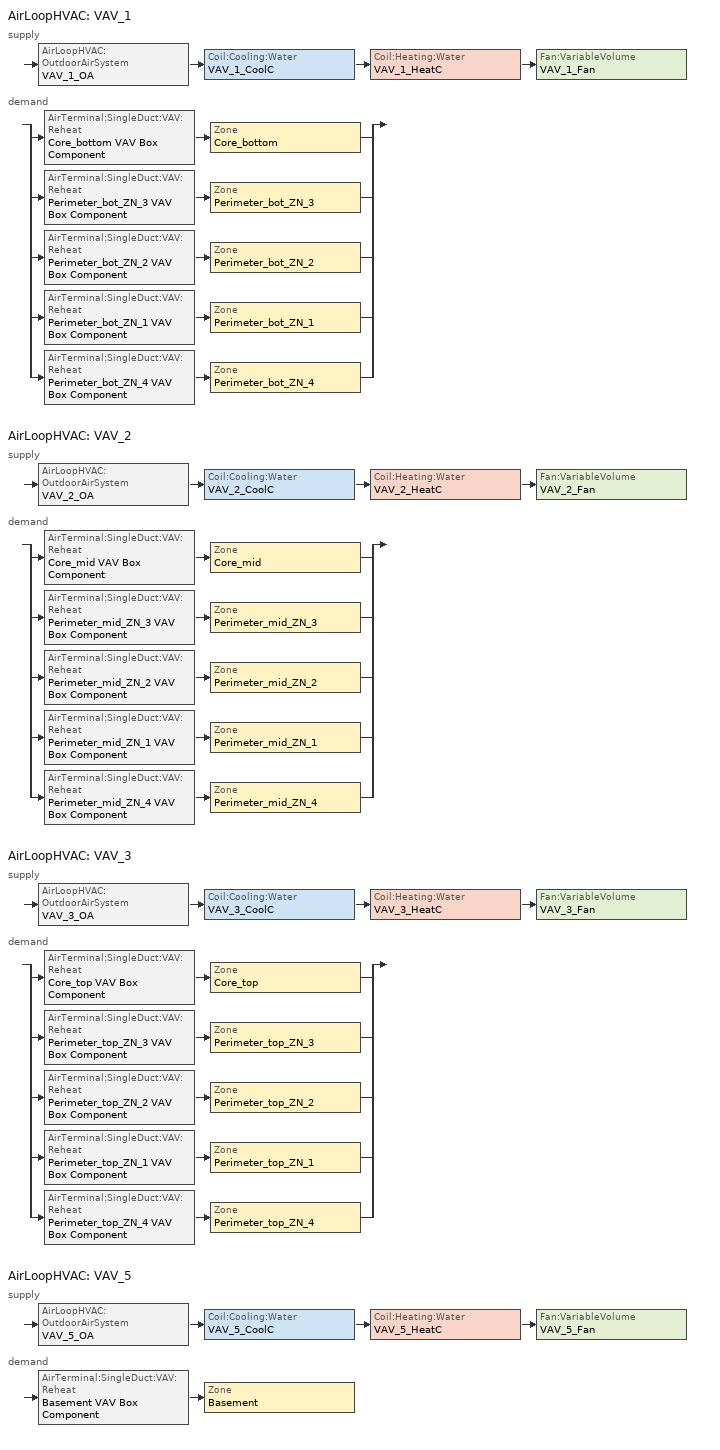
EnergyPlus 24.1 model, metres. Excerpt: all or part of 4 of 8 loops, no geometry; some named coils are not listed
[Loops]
AirLoopHVAC 'VAV_1'
 supply: AirLoopHVAC:OutdoorAirSystem 'VAV_1_OA' > Coil:Cooling:Water 'VAV_1_CoolC' > Coil:Heating:Water 'VAV_1_HeatC' > Fan:VariableVolume 'VAV_1_Fan'
 demand: split
  | AirTerminal:SingleDuct:VAV:Reheat 'Core_bottom VAV Box Component' > Zone 'Core_bottom'
  | AirTerminal:SingleDuct:VAV:Reheat 'Perimeter_bot_ZN_3 VAV Box Component' > Zone 'Perimeter_bot_ZN_3'
  | AirTerminal:SingleDuct:VAV:Reheat 'Perimeter_bot_ZN_2 VAV Box Component' > Zone 'Perimeter_bot_ZN_2'
  | AirTerminal:SingleDuct:VAV:Reheat 'Perimeter_bot_ZN_1 VAV Box Component' > Zone 'Perimeter_bot_ZN_1'
  | AirTerminal:SingleDuct:VAV:Reheat 'Perimeter_bot_ZN_4 VAV Box Component' > Zone 'Perimeter_bot_ZN_4'
AirLoopHVAC 'VAV_2'
 supply: AirLoopHVAC:OutdoorAirSystem 'VAV_2_OA' > Coil:Cooling:Water 'VAV_2_CoolC' > Coil:Heating:Water 'VAV_2_HeatC' > Fan:VariableVolume 'VAV_2_Fan'
 demand: split
  | AirTerminal:SingleDuct:VAV:Reheat 'Core_mid VAV Box Component' > Zone 'Core_mid'
  | AirTerminal:SingleDuct:VAV:Reheat 'Perimeter_mid_ZN_3 VAV Box Component' > Zone 'Perimeter_mid_ZN_3'
  | AirTerminal:SingleDuct:VAV:Reheat 'Perimeter_mid_ZN_2 VAV Box Component' > Zone 'Perimeter_mid_ZN_2'
  | AirTerminal:SingleDuct:VAV:Reheat 'Perimeter_mid_ZN_1 VAV Box Component' > Zone 'Perimeter_mid_ZN_1'
  | AirTerminal:SingleDuct:VAV:Reheat 'Perimeter_mid_ZN_4 VAV Box Component' > Zone 'Perimeter_mid_ZN_4'
AirLoopHVAC 'VAV_3'
 supply: AirLoopHVAC:OutdoorAirSystem 'VAV_3_OA' > Coil:Cooling:Water 'VAV_3_CoolC' > Coil:Heating:Water 'VAV_3_HeatC' > Fan:VariableVolume 'VAV_3_Fan'
 demand: split
  | AirTerminal:SingleDuct:VAV:Reheat 'Core_top VAV Box Component' > Zone 'Core_top'
  | AirTerminal:SingleDuct:VAV:Reheat 'Perimeter_top_ZN_3 VAV Box Component' > Zone 'Perimeter_top_ZN_3'
  | AirTerminal:SingleDuct:VAV:Reheat 'Perimeter_top_ZN_2 VAV Box Component' > Zone 'Perimeter_top_ZN_2'
  | AirTerminal:SingleDuct:VAV:Reheat 'Perimeter_top_ZN_1 VAV Box Component' > Zone 'Perimeter_top_ZN_1'
  | AirTerminal:SingleDuct:VAV:Reheat 'Perimeter_top_ZN_4 VAV Box Component' > Zone 'Perimeter_top_ZN_4'
AirLoopHVAC 'VAV_5'
 supply: AirLoopHVAC:OutdoorAirSystem 'VAV_5_OA' > Coil:Cooling:Water 'VAV_5_CoolC' > Coil:Heating:Water 'VAV_5_HeatC' > Fan:VariableVolume 'VAV_5_Fan'
 demand: AirTerminal:SingleDuct:VAV:Reheat 'Basement VAV Box Component' > Zone 'Basement'
[Fan:VariableVolume] Availability Schedule=HVACOperationSchd; Maximum Flow Rate {m3/s}=AUTOSIZE; Fan Power Minimum Flow Rate Input Method=FixedFlowRate; Fan Power Minimum Air Flow Rate {m3/s}=0; Motor In Airstream Fraction=1; Fan Power Coefficient 1=0.0407599; Fan Power Coefficient 2=0.088045; Fan Power Coefficient 3=-0.0729261; Fan Power Coefficient 4=0.94374; Fan Power Coefficient 5=0
Name | Fan Total Efficiency | Pressure Rise {Pa} | Motor Efficiency
VAV_1_Fan; VAV_3_Fan | 0.6045 | 1017.592 | 0.93
VAV_2_Fan | 0.6175 | 1017.592 | 0.95
VAV_5_Fan | 0.5915 | 1109.648 | 0.91
[Coil:Heating:Water] Availability Schedule=ALWAYS_ON; U-Factor Times Area Value {W/K}=AUTOSIZE; Maximum Water Flow Rate {m3/s}=AUTOSIZE; Performance Input Method=UFactorTimesAreaAndDesignWaterFlowRate; Rated Capacity {W}=AUTOSIZE; Rated Inlet Water Temperature {C}=82.2; Rated Inlet Air Temperature {C}=16.6; Rated Outlet Water Temperature {C}=71.1; Rated Outlet Air Temperature {C}=32.2
VAV_1_HeatC; VAV_2_HeatC; VAV_3_HeatC; VAV_5_HeatC
[Coil:Cooling:Water] Availability Schedule=ALWAYS_ON; Design Water Flow Rate {m3/s}=AUTOSIZE; Design Air Flow Rate {m3/s}=AUTOSIZE; Design Inlet Water Temperature {C}=AUTOSIZE; Design Inlet Air Temperature {C}=AUTOSIZE; Design Outlet Air Temperature {C}=AUTOSIZE; Design Inlet Air Humidity Ratio {kgWater/kgDryAir}=AUTOSIZE; Design Outlet Air Humidity Ratio {kgWater/kgDryAir}=AUTOSIZE; Type of Analysis=SimpleAnalysis; Heat Exchanger Configuration=CrossFlow
VAV_3_CoolC; VAV_2_CoolC; VAV_1_CoolC; VAV_5_CoolC
[AirTerminal:SingleDuct:VAV:Reheat] Availability Schedule=ALWAYS_ON; Maximum Air Flow Rate {m3/s}=AUTOSIZE; Zone Minimum Air Flow Input Method=Constant; Constant Minimum Air Flow Fraction=0.3; Maximum Hot Water or Steam Flow Rate {m3/s}=AUTOSIZE; Minimum Hot Water or Steam Flow Rate {m3/s}=0; Convergence Tolerance=0.001; Damper Heating Action=NORMAL
Name | Reheat Coil
Basement VAV Box Component | Basement VAV Box Reheat Coil
Core_bottom VAV Box Component | Core_bottom VAV Box Reheat Coil
Core_mid VAV Box Component | Core_mid VAV Box Reheat Coil
Core_top VAV Box Component | Core_top VAV Box Reheat Coil
Perimeter_bot_ZN_1 VAV Box Component | Perimeter_bot_ZN_1 VAV Box Reheat Coil
Perimeter_bot_ZN_2 VAV Box Component | Perimeter_bot_ZN_2 VAV Box Reheat Coil
Perimeter_bot_ZN_3 VAV Box Component | Perimeter_bot_ZN_3 VAV Box Reheat Coil
Perimeter_bot_ZN_4 VAV Box Component | Perimeter_bot_ZN_4 VAV Box Reheat Coil
Perimeter_mid_ZN_1 VAV Box Component | Perimeter_mid_ZN_1 VAV Box Reheat Coil
Perimeter_mid_ZN_2 VAV Box Component | Perimeter_mid_ZN_2 VAV Box Reheat Coil
Perimeter_mid_ZN_3 VAV Box Component | Perimeter_mid_ZN_3 VAV Box Reheat Coil
Perimeter_mid_ZN_4 VAV Box Component | Perimeter_mid_ZN_4 VAV Box Reheat Coil
Perimeter_top_ZN_1 VAV Box Component | Perimeter_top_ZN_1 VAV Box Reheat Coil
Perimeter_top_ZN_2 VAV Box Component | Perimeter_top_ZN_2 VAV Box Reheat Coil
Perimeter_top_ZN_3 VAV Box Component | Perimeter_top_ZN_3 VAV Box Reheat Coil
Perimeter_top_ZN_4 VAV Box Component | Perimeter_top_ZN_4 VAV Box Reheat Coil
[Zone equipment]
Basement: Basement VAV Box Component
Core_bottom: Core_bottom VAV Box Component
Core_mid: Core_mid VAV Box Component
Core_top: Core_top VAV Box Component
Perimeter_bot_ZN_1: Perimeter_bot_ZN_1 VAV Box Component
Perimeter_bot_ZN_2: Perimeter_bot_ZN_2 VAV Box Component
Perimeter_bot_ZN_3: Perimeter_bot_ZN_3 VAV Box Component
Perimeter_bot_ZN_4: Perimeter_bot_ZN_4 VAV Box Component
Perimeter_mid_ZN_1: Perimeter_mid_ZN_1 VAV Box Component
Perimeter_mid_ZN_2: Perimeter_mid_ZN_2 VAV Box Component
Perimeter_mid_ZN_3: Perimeter_mid_ZN_3 VAV Box Component
Perimeter_mid_ZN_4: Perimeter_mid_ZN_4 VAV Box Component
Perimeter_top_ZN_1: Perimeter_top_ZN_1 VAV Box Component
Perimeter_top_ZN_2: Perimeter_top_ZN_2 VAV Box Component
Perimeter_top_ZN_3: Perimeter_top_ZN_3 VAV Box Component
Perimeter_top_ZN_4: Perimeter_top_ZN_4 VAV Box Component
[Sizing:Zone] Zone Cooling Design Supply Air Temperature Input Method=SupplyAirTemperature; Zone Cooling Design Supply Air Temperature {C}=12.8; Zone Heating Design Supply Air Temperature Input Method=SupplyAirTemperature; Zone Heating Design Supply Air Temperature {C}=50; Zone Cooling Design Supply Air Humidity Ratio {kgWater/kgDryAir}=0.0085; Zone Heating Design Supply Air Humidity Ratio {kgWater/kgDryAir}=0.008; Cooling Design Air Flow Method=DesignDay; Heating Design Air Flow Method=DesignDay; Account for Dedicated Outdoor Air System=No; Dedicated Outdoor Air System Control Strategy=NeutralSupplyAir; Dedicated Outdoor Air Low Setpoint Temperature for Design {C}=autosize; Dedicated Outdoor Air High Setpoint Temperature for Design {C}=autosize; Zone Load Sizing Method=Sensible Load Only No Latent Load; Zone Latent Cooling Design Supply Air Humidity Ratio Input Method=HumidityRatioDifference; Zone Cooling Design Supply Air Humidity Ratio Difference {kgWater/kgDryAir}=0.005; Zone Latent Heating Design Supply Air Humidity Ratio Input Method=HumidityRatioDifference; Zone Humidification Design Supply Air Humidity Ratio Difference {kgWater/kgDryAir}=0.005
Name | Design Specification Outdoor Air Object
Basement | SZ DSOA Basement
Core_bottom | SZ DSOA Core_bottom
Core_mid | SZ DSOA Core_mid
Core_top | SZ DSOA Core_top
Perimeter_bot_ZN_1 | SZ DSOA Perimeter_bot_ZN_1
Perimeter_bot_ZN_2 | SZ DSOA Perimeter_bot_ZN_2
Perimeter_bot_ZN_3 | SZ DSOA Perimeter_bot_ZN_3
Perimeter_bot_ZN_4 | SZ DSOA Perimeter_bot_ZN_4
Perimeter_mid_ZN_1 | SZ DSOA Perimeter_mid_ZN_1
Perimeter_mid_ZN_2 | SZ DSOA Perimeter_mid_ZN_2
Perimeter_mid_ZN_3 | SZ DSOA Perimeter_mid_ZN_3
Perimeter_mid_ZN_4 | SZ DSOA Perimeter_mid_ZN_4
Perimeter_top_ZN_1 | SZ DSOA Perimeter_top_ZN_1
Perimeter_top_ZN_2 | SZ DSOA Perimeter_top_ZN_2
Perimeter_top_ZN_3 | SZ DSOA Perimeter_top_ZN_3
Perimeter_top_ZN_4 | SZ DSOA Perimeter_top_ZN_4
[DesignSpecification:OutdoorAir] Outdoor Air Method=Flow/Person; Outdoor Air Flow per Person {m3/s-person}=0.0125
SZ DSOA Basement; SZ DSOA Core_bottom; SZ DSOA Core_mid; SZ DSOA Core_top; SZ DSOA Perimeter_bot_ZN_1; SZ DSOA Perimeter_bot_ZN_2; SZ DSOA Perimeter_bot_ZN_3; SZ DSOA Perimeter_bot_ZN_4; SZ DSOA Perimeter_mid_ZN_1; SZ DSOA Perimeter_mid_ZN_2; SZ DSOA Perimeter_mid_ZN_3; SZ DSOA Perimeter_mid_ZN_4; SZ DSOA Perimeter_top_ZN_1; SZ DSOA Perimeter_top_ZN_2; SZ DSOA Perimeter_top_ZN_3; SZ DSOA Perimeter_top_ZN_4
[ZoneControl:Thermostat] Control Type Schedule=Dual Zone Control Type Sched
Name | Zone or ZoneList | Control 1
Basement Thermostat | Basement | Basement DualSPSched
Core_bottom Thermostat | Core_bottom | Core_bottom DualSPSched
Core_mid Thermostat | Core_mid | Core_mid DualSPSched
Core_top Thermostat | Core_top | Core_top DualSPSched
Perimeter_bot_ZN_1 Thermostat | Perimeter_bot_ZN_1 | Perimeter_bot_ZN_1 DualSPSched
Perimeter_bot_ZN_2 Thermostat | Perimeter_bot_ZN_2 | Perimeter_bot_ZN_2 DualSPSched
Perimeter_bot_ZN_3 Thermostat | Perimeter_bot_ZN_3 | Perimeter_bot_ZN_3 DualSPSched
Perimeter_bot_ZN_4 Thermostat | Perimeter_bot_ZN_4 | Perimeter_bot_ZN_4 DualSPSched
Perimeter_mid_ZN_1 Thermostat | Perimeter_mid_ZN_1 | Perimeter_mid_ZN_1 DualSPSched
Perimeter_mid_ZN_2 Thermostat | Perimeter_mid_ZN_2 | Perimeter_mid_ZN_2 DualSPSched
Perimeter_mid_ZN_3 Thermostat | Perimeter_mid_ZN_3 | Perimeter_mid_ZN_3 DualSPSched
Perimeter_mid_ZN_4 Thermostat | Perimeter_mid_ZN_4 | Perimeter_mid_ZN_4 DualSPSched
Perimeter_top_ZN_1 Thermostat | Perimeter_top_ZN_1 | Perimeter_top_ZN_1 DualSPSched
Perimeter_top_ZN_2 Thermostat | Perimeter_top_ZN_2 | Perimeter_top_ZN_2 DualSPSched
Perimeter_top_ZN_3 Thermostat | Perimeter_top_ZN_3 | Perimeter_top_ZN_3 DualSPSched
Perimeter_top_ZN_4 Thermostat | Perimeter_top_ZN_4 | Perimeter_top_ZN_4 DualSPSched
[ThermostatSetpoint:DualSetpoint] Heating Setpoint Temperature Schedule=HTGSETP_SCH; Cooling Setpoint Temperature Schedule=CLGSETP_SCH
Basement DualSPSched; Core_bottom DualSPSched; Core_mid DualSPSched; Core_top DualSPSched; Perimeter_bot_ZN_1 DualSPSched; Perimeter_bot_ZN_2 DualSPSched; Perimeter_bot_ZN_3 DualSPSched; Perimeter_bot_ZN_4 DualSPSched; Perimeter_mid_ZN_1 DualSPSched; Perimeter_mid_ZN_2 DualSPSched; Perimeter_mid_ZN_3 DualSPSched; Perimeter_mid_ZN_4 DualSPSched; Perimeter_top_ZN_1 DualSPSched; Perimeter_top_ZN_2 DualSPSched; Perimeter_top_ZN_3 DualSPSched; Perimeter_top_ZN_4 DualSPSched
[Sizing:System] Type of Load to Size On=Sensible; Design Outdoor Air Flow Rate {m3/s}=AUTOSIZE; Central Heating Maximum System Air Flow Ratio=0.3; Preheat Design Temperature {C}=7; Preheat Design Humidity Ratio {kgWater/kgDryAir}=0.008; Precool Design Temperature {C}=12.8; Precool Design Humidity Ratio {kgWater/kgDryAir}=0.008; Central Cooling Design Supply Air Temperature {C}=12.8; Central Heating Design Supply Air Temperature {C}=16.7; Type of Zone Sum to Use=NonCoincident; 100% Outdoor Air in Cooling=No; 100% Outdoor Air in Heating=No; Central Cooling Design Supply Air Humidity Ratio {kgWater/kgDryAir}=0.0085; Central Heating Design Supply Air Humidity Ratio {kgWater/kgDryAir}=0.008; Cooling Supply Air Flow Rate Method=DesignDay; Heating Supply Air Flow Rate Method=DesignDay; System Outdoor Air Method=ZoneSum; Zone Maximum Outdoor Air Fraction=1; Cooling Design Capacity Method=CoolingDesignCapacity; Cooling Design Capacity {W}=autosize; Heating Design Capacity Method=HeatingDesignCapacity; Heating Design Capacity {W}=autosize; Central Cooling Capacity Control Method=OnOff
VAV_1; VAV_2; VAV_3; VAV_5
[Controller:OutdoorAir] Minimum Outdoor Air Flow Rate {m3/s}=AUTOSIZE; Maximum Outdoor Air Flow Rate {m3/s}=AUTOSIZE; Economizer Control Type=DifferentialDryBulb; Economizer Control Action Type=ModulateFlow; Economizer Maximum Limit Dry-Bulb Temperature {C}=28; Economizer Maximum Limit Enthalpy {J/kg}=64000; Economizer Minimum Limit Dry-Bulb Temperature {C}=-100; Lockout Type=NoLockout; Minimum Limit Type=FixedMinimum; Minimum Outdoor Air Schedule=MinOA_MotorizedDamper_Sched
VAV_1_OA_Controller; VAV_2_OA_Controller; VAV_3_OA_Controller; VAV_5_OA_Controller
[SetpointManager:Scheduled] Control Variable=Temperature; Schedule=Seasonal-Reset-Supply-Air-Temp-Sch
Name | Setpoint Node or NodeList
VAV_1 SAT setpoint | VAV_1 Supply Equipment Outlet Node
VAV_2 SAT setpoint | VAV_2 Supply Equipment Outlet Node
VAV_3 SAT setpoint | VAV_3 Supply Equipment Outlet Node
VAV_5 SAT setpoint | VAV_5 Supply Equipment Outlet Node
[AirLoopHVAC] Design Supply Air Flow Rate {m3/s}=AUTOSIZE
VAV_1; VAV_2; VAV_3; VAV_5
[SetpointManager:MixedAir] Control Variable=Temperature
Name | Setpoint Node or NodeList
VAV_1_CoolC SAT Manager | VAV_1_CoolC-VAV_1_HeatCNode
VAV_1_HeatC SAT Manager | VAV_1_HeatC-VAV_1_FanNode
VAV_1_OAMixed Air Temp Manager | VAV_1_OA-VAV_1_CoolCNode
VAV_2_CoolC SAT Manager | VAV_2_CoolC-VAV_2_HeatCNode
VAV_2_HeatC SAT Manager | VAV_2_HeatC-VAV_2_FanNode
VAV_2_OAMixed Air Temp Manager | VAV_2_OA-VAV_2_CoolCNode
VAV_3_CoolC SAT Manager | VAV_3_CoolC-VAV_3_HeatCNode
VAV_3_HeatC SAT Manager | VAV_3_HeatC-VAV_3_FanNode
VAV_3_OAMixed Air Temp Manager | VAV_3_OA-VAV_3_CoolCNode
VAV_5_CoolC SAT Manager | VAV_5_CoolC-VAV_5_HeatCNode
VAV_5_HeatC SAT Manager | VAV_5_HeatC-VAV_5_FanNode
VAV_5_OAMixed Air Temp Manager | VAV_5_OA-VAV_5_CoolCNode
[Controller:WaterCoil] Control Variable=Temperature; Actuator Variable=Flow; Maximum Actuated Flow {m3/s}=AUTOSIZE; Minimum Actuated Flow {m3/s}=0
Name | Action | Controller Convergence Tolerance {deltaC}
VAV_1_CoolC_Controller; VAV_2_CoolC_Controller; VAV_3_CoolC_Controller; VAV_5_CoolC_Controller | Reverse
VAV_1_HeatC_Controller; VAV_2_HeatC_Controller; VAV_3_HeatC_Controller; VAV_5_HeatC_Controller | Normal | 0.0001
[Schedule:Compact]
ALWAYS_ON: Through: 12/31, For: AllDays, Until: 24:00, 1
CLGSETP_SCH: Through: 12/31, For: Weekdays SummerDesignDay, Until: 06:00, 26.7, Until: 22:00, 24, Until: 24:00, 26.7, For: Saturday, Until: 06:00, 26.7, Until: 18:00, 24, Until: 24:00, 26.7, For WinterDesignDay, Until: 24:00, 26.7, For: AllOtherDays, Until: 24:00, 26.7
HTGSETP_SCH: Through: 12/31, For: Weekdays, Until: 06:00, 15.6, Until: 22:00, 21, Until: 24:00, 15.6, For SummerDesignDay, Until: 24:00, 15.6, For: Saturday, Until: 06:00, 15.6, Until: 18:00, 21, Until: 24:00, 15.6, For: WinterDesignDay, Until: 24:00, 21, For: AllOtherDays, Until: 24:00, 15.6
Seasonal-Reset-Supply-Air-Temp-Sch: Through: 12/31, For: AllDays, Until: 24:00, 12.8
MinOA_MotorizedDamper_Sched: Through: 12/31, For: Weekdays SummerDesignDay, Until: 07:00, 0, Until: 22:00, 1, Until: 24:00, 0, For: Saturday WinterDesignDay, Until: 07:00, 0, Until: 18:00, 1, Until: 24:00, 0, For: AllOtherDays, Until: 24:00, 0
Dual Zone Control Type Sched: Through: 12/31, For: AllDays, Until: 24:00, 4
HVACOperationSchd: Through: 12/31, For: Weekdays SummerDesignDay, Until: 06:00, 0, Until: 22:00, 1, Until: 24:00, 0, For: Saturday WinterDesignDay, Until: 06:00, 0, Until: 18:00, 1, Until: 24:00, 0, For: AllOtherDays, Until: 24:00, 0
